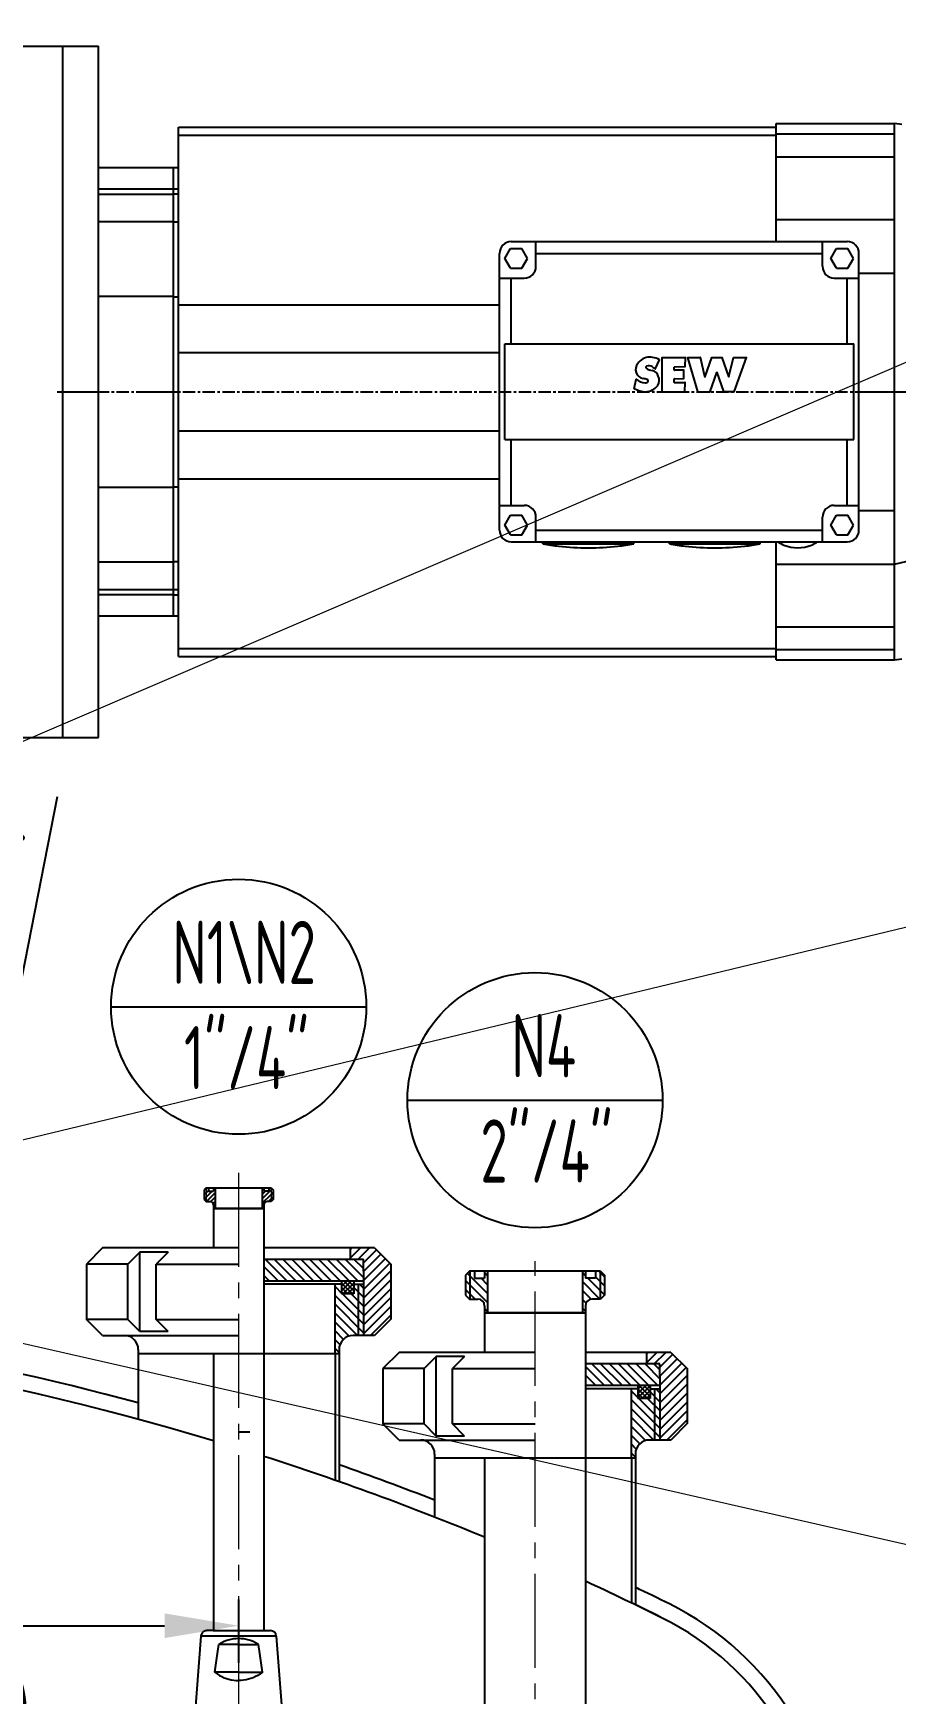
# Model space of a CAD drawing. Header units: inches. Extents: x -375 to 8535, y -477 to 12465.
# Drawn here: x 2150 to 2587, y 10341 to 11181 of the extents above; entities that cross this region are included whole.
import ezdxf

# ---------------------------------------------------------------- set-up
doc = ezdxf.new("R2010")
doc.units = ezdxf.units.IN
doc.header["$LTSCALE"] = 5
doc.linetypes.add('CENTER', pattern=[2, 1.25, -0.25, 0.25, -0.25])
doc.linetypes.add('CENTER2', pattern=[28.575, 19.05, -3.175, 3.175, -3.175])
for name, color, linetype in [('1轮廓实线层', 7, 'Continuous'), ('2细线层', 4, 'Continuous'), ('5剖面线层', 2, 'Continuous'), ('6文字层', 3, 'Continuous'), ('7标注层', 4, 'Continuous')]:
    doc.layers.add(name, color=color, linetype=linetype)
doc.layers.add('图层1', color=1, linetype='CENTER2', lineweight=13)
doc.layers.add('图层4', color=3, linetype='Continuous', lineweight=13)
doc.styles.add('PC_TEXTSTYLE', font='isocp.shx', dxfattribs={"width": 0.8, "bigfont": 'hzfs.shx'})
doc.styles.get("Standard").update_dxf_attribs({"font": 'isocp.shx', "width": 0.707, "bigfont": 'hztxt.shx'})
doc.dimstyles.new('TH_GBDIM', dxfattribs={"dimscale": 15, "dimtxt": 3, "dimasz": 2.5, "dimexe": 1.25, "dimexo": 0, "dimgap": 0.8, "dimtad": 1, "dimdec": 0, "dimzin": 0, "dimdsep": 46, "dimtxsty": 'PC_TEXTSTYLE', "dimcen": 2.5, "dimclrd": 256, "dimclre": 256, "dimclrt": 3, "dimadec": 0, "dimazin": 0, "dimtfac": 0.714286, "dimtdec": 0, "dimtmove": 0, "dimatfit": 3, "dimfxl": 0, "dimtzin": 0, "dimlwd": -1, "dimlwe": -1, "dimarcsym": 0})
pattern_1 = [(135, (-22.1376, 1186.9291), (-1.12253202, -1.12253202), []), (225, (-22.1376, 1186.9291), (1.12253202, -1.12253202), [])]
pattern_2 = [(135, (-1003.6872, 4245.5876), (-2.245064, -2.245064), [])]

# ---------------------------------------------------------------- blocks, each defined once
blk = doc.blocks.new('BSP')
for points in [[(-3651.49, 9150.8), (-3651.49, 9150.8), (-3659.6, 9044.33), (-3659.6, 9044.33)], [(-3651.31, 9151.61), (-3651.41, 9151.35), (-3651.47, 9151.07), (-3651.49, 9150.8)], [(-3613.38, 9150.8), (-3630.31, 9150.8), (-3651.49, 9150.8), (-3651.49, 9150.8)], [(-3651.21, 9151.85), (-3651.25, 9151.77), (-3651.28, 9151.69), (-3651.31, 9151.61)], [(-3650.92, 9152.34), (-3651.03, 9152.19), (-3651.13, 9152.03), (-3651.21, 9151.85)], [(-3650.73, 9152.58), (-3650.79, 9152.51), (-3650.86, 9152.43), (-3650.92, 9152.34)], [(-3650.33, 9152.95), (-3650.47, 9152.84), (-3650.6, 9152.72), (-3650.73, 9152.58)], [(-3650.08, 9153.13), (-3650.16, 9153.07), (-3650.25, 9153.01), (-3650.33, 9152.95)], [(-3649.57, 9153.38), (-3649.74, 9153.31), (-3649.92, 9153.23), (-3650.08, 9153.13)], [(-3649.31, 9153.46), (-3649.4, 9153.44), (-3649.48, 9153.41), (-3649.57, 9153.38)], [(-3648.49, 9153.58), (-3648.77, 9153.58), (-3649.05, 9153.54), (-3649.31, 9153.46)], [(-3645.35, 9153.58), (-3645.35, 9153.58), (-3644.73, 9153.58), (-3644.73, 9153.58)], [(-3644.73, 9153.58), (-3644.73, 9153.58), (-3620.15, 9153.58), (-3620.15, 9153.58)], [(-3632.42, 9146.56), (-3636.04, 9146.56), (-3642.51, 9146.56), (-3642.51, 9146.56)], [(-3632.42, 9146.56), (-3628.81, 9146.56), (-3622.34, 9146.56), (-3622.34, 9146.56)], [(-3613.38, 9150.8), (-3613.5, 9152.37), (-3614.81, 9153.58), (-3616.39, 9153.58)], [(-3613.38, 9150.8), (-3613.5, 9152.36), (-3614.81, 9153.58), (-3616.39, 9153.58)], [(-3613.36, 9150.8), (-3613.36, 9150.8), (-3605.25, 9044.33), (-3605.25, 9044.33)]]:
    blk.add_open_spline(points, degree=3)
for points, knots in [([(-3648.49, 9153.58), (-3648.77, 9153.58), (-3649.05, 9153.54), (-3649.31, 9153.46), (-3649.31, 9153.46), (-3649.4, 9153.44), (-3649.48, 9153.41), (-3649.57, 9153.38), (-3649.57, 9153.38), (-3649.74, 9153.31), (-3649.92, 9153.23), (-3650.08, 9153.13), (-3650.08, 9153.13), (-3650.16, 9153.07), (-3650.25, 9153.01), (-3650.33, 9152.95), (-3650.33, 9152.95), (-3650.47, 9152.84), (-3650.61, 9152.72), (-3650.73, 9152.58), (-3650.73, 9152.58), (-3650.8, 9152.51), (-3650.86, 9152.43), (-3650.92, 9152.34), (-3650.92, 9152.34), (-3651.03, 9152.19), (-3651.13, 9152.03), (-3651.21, 9151.85), (-3651.21, 9151.85), (-3651.25, 9151.77), (-3651.28, 9151.69), (-3651.32, 9151.61), (-3651.32, 9151.61), (-3651.41, 9151.35), (-3651.47, 9151.07), (-3651.49, 9150.8)], [0, 0, 0, 0, 0.111111, 0.111111, 0.111111, 0.111111, 0.222222, 0.222222, 0.222222, 0.222222, 0.333333, 0.333333, 0.333333, 0.333333, 0.444444, 0.444444, 0.444444, 0.444444, 0.555556, 0.555556, 0.555556, 0.555556, 0.666667, 0.666667, 0.666667, 0.666667, 0.777778, 0.777778, 0.777778, 0.777778, 0.888889, 0.888889, 0.888889, 0.888889, 1, 1, 1, 1]), ([(-3645.35, 9153.58), (-3645.35, 9153.58), (-3645.42, 9153.58), (-3645.42, 9153.58), (-3645.42, 9153.58), (-3645.42, 9153.58), (-3645.48, 9153.58), (-3645.48, 9153.58), (-3645.48, 9153.58), (-3645.48, 9153.58), (-3648.49, 9153.58), (-3648.49, 9153.58)], [0, 0, 0, 0, 0.333333, 0.333333, 0.333333, 0.333333, 0.666667, 0.666667, 0.666667, 0.666667, 1, 1, 1, 1]), ([(-3632.42, 9132.51), (-3638.43, 9132.51), (-3644.44, 9132.51), (-3644.44, 9132.51), (-3644.44, 9132.51), (-3644.44, 9132.51), (-3643.8, 9137.33), (-3643.8, 9137.33), (-3643.8, 9137.33), (-3643.8, 9137.33), (-3643.16, 9142.01), (-3643.16, 9142.01), (-3643.16, 9142.01), (-3643.16, 9142.01), (-3642.51, 9146.56), (-3642.51, 9146.56)], [0.1248984, 0.1248984, 0.1248984, 0.1248984, 0.25, 0.25, 0.25, 0.25, 0.5, 0.5, 0.5, 0.5, 0.75, 0.75, 0.75, 0.75, 1, 1, 1, 1]), ([(-3632.42, 9132.51), (-3626.42, 9132.51), (-3620.41, 9132.51), (-3620.41, 9132.51), (-3620.41, 9132.51), (-3620.41, 9132.51), (-3621.05, 9137.33), (-3621.05, 9137.33), (-3621.05, 9137.33), (-3621.05, 9137.33), (-3621.69, 9142.01), (-3621.69, 9142.01), (-3621.69, 9142.01), (-3621.69, 9142.01), (-3622.34, 9146.56), (-3622.34, 9146.56)], [0.1248984, 0.1248984, 0.1248984, 0.1248984, 0.25, 0.25, 0.25, 0.25, 0.5, 0.5, 0.5, 0.5, 0.75, 0.75, 0.75, 0.75, 1, 1, 1, 1]), ([(-3620.15, 9153.58), (-3620.15, 9153.58), (-3619.4, 9153.58), (-3619.4, 9153.58), (-3619.4, 9153.58), (-3619.4, 9153.58), (-3616.39, 9153.58), (-3616.39, 9153.58)], [0, 0, 0, 0, 0.5, 0.5, 0.5, 0.5, 1, 1, 1, 1]), ([(-3644.44, 9132.51), (-3644.44, 9132.51), (-3642.09, 9130.9), (-3642.09, 9130.9), (-3642.09, 9130.9), (-3639.1, 9129.16), (-3635.76, 9128.29), (-3632.42, 9128.3)], [0, 0, 0, 0, 0.3333333, 0.3333333, 0.3333333, 0.3333333, 0.5002457, 0.5002457, 0.5002457, 0.5002457]), ([(-3620.41, 9132.51), (-3620.41, 9132.51), (-3622.76, 9130.9), (-3622.76, 9130.9), (-3622.76, 9130.9), (-3625.75, 9129.16), (-3629.09, 9128.29), (-3632.42, 9128.3)], [0, 0, 0, 0, 0.3333333, 0.3333333, 0.3333333, 0.3333333, 0.5002457, 0.5002457, 0.5002457, 0.5002457])]:
    blk.add_open_spline(points, degree=3, knots=knots)
at = {"layer": '1轮廓实线层'}
for start, end in [(89.99874, 122.91694), (57.08306, 90.00126)]:
    blk.add_arc((-3632.42, 9130.98), 18.56, start, end, dxfattribs=at)
at = {"layer": '图层1', "ltscale": 0.5}
blk.add_open_spline([(-3632.42, 9158.39), (-3632.42, 9158.39), (-3632.42, 8968.74), (-3632.42, 8968.74)], degree=3, dxfattribs=at)
blk = doc.blocks.new('*D1728')
at = {"layer": '1轮廓实线层', "color": 3}
for p, q in [((1824.2, 11560.72), (2945.1, 11560.72)), ((2926.35, 11523.22), (2926.35, 6264.8)), ((2687.2, 6227.3), (2945.1, 6227.3))]:
    blk.add_line(p, q, dxfattribs=at)
for points in [[(2932.6, 11523.22), (2920.1, 11523.22), (2926.35, 11560.72)], [(2920.1, 6264.8), (2932.6, 6264.8), (2926.35, 6227.3)]]:
    blk.add_solid(points, dxfattribs=at)
at = {"layer": 'Defpoints', "color": 0}
for p in [(1824.2, 11560.72), (2687.2, 6227.3), (2926.35, 6227.3)]:
    blk.add_point(p, dxfattribs=at)
at = {"layer": '1轮廓实线层', "color": 3, "insert": (2896.35, 8762.47), "char_height": 45, "attachment_point": 5, "rotation": 90, "style": 'PC_TEXTSTYLE'}
blk.add_mtext('～5335', dxfattribs=at)
blk = doc.blocks.new('*D1741')
at = {"layer": '1轮廓实线层', "color": 3}
for p, q in [((1824.2, 10307.16), (1824.2, 10277.97)), ((2404.2, 10307.16), (2404.2, 10277.97)), ((1861.7, 10296.72), (2366.7, 10296.72))]:
    blk.add_line(p, q, dxfattribs=at)
for points in [[(1861.7, 10302.97), (1861.7, 10290.47), (1824.2, 10296.72)], [(2366.7, 10290.47), (2366.7, 10302.97), (2404.2, 10296.72)]]:
    blk.add_solid(points, dxfattribs=at)
at = {"layer": 'Defpoints', "color": 0}
for p in [(1824.2, 10307.16), (2404.2, 10307.16), (2404.2, 10296.72)]:
    blk.add_point(p, dxfattribs=at)
at = {"layer": '1轮廓实线层', "color": 3, "insert": (2114.2, 10331.22), "char_height": 45, "attachment_point": 5, "style": 'PC_TEXTSTYLE'}
blk.add_mtext('580', dxfattribs=at)
blk = doc.blocks.new('*D1742')
at = {"layer": '1轮廓实线层', "color": 3}
for p, q in [((1824.2, 10400.65), (1824.2, 10356.34)), ((2254.2, 10388.3), (2254.2, 10356.34)), ((1861.7, 10375.09), (2216.7, 10375.09))]:
    blk.add_line(p, q, dxfattribs=at)
for points in [[(1861.7, 10381.34), (1861.7, 10368.84), (1824.2, 10375.09)], [(2216.7, 10368.84), (2216.7, 10381.34), (2254.2, 10375.09)]]:
    blk.add_solid(points, dxfattribs=at)
at = {"layer": 'Defpoints', "color": 0}
for p in [(1824.2, 10400.65), (2254.2, 10388.3), (2254.2, 10375.09)]:
    blk.add_point(p, dxfattribs=at)
at = {"layer": '1轮廓实线层', "color": 3, "insert": (2039.2, 10409.59), "char_height": 45, "attachment_point": 5, "style": 'PC_TEXTSTYLE'}
blk.add_mtext('430', dxfattribs=at)
blk = doc.blocks.new('7.5KW-11KW')
for p, q in [((-12540.14, 5800.08), (-12497.14, 5800.08)), ((-12515.14, 5450.08), (-12515.14, 5800.08)), ((-12497.14, 5450.08), (-12497.14, 5800.08)), ((-12456.64, 5759.08), (-12154.14, 5759.08)), ((-12456.64, 5491.08), (-12456.64, 5759.08)), ((-12154.14, 5760.83), (-12094.14, 5760.83)), ((-12154.14, 5701.08), (-12154.14, 5760.83)), ((-12094.14, 5760.81), (-12094.14, 5760.83)), ((-12090.39, 5760.33), (-12094.14, 5760.83)), ((-12094.14, 5760.75), (-12094.14, 5760.81)), ((-12094.14, 5760.66), (-12094.14, 5760.75)), ((-12094.14, 5760.54), (-12094.14, 5760.66)), ((-12094.14, 5760.38), (-12094.14, 5760.54)), ((-12094.14, 5760.18), (-12094.14, 5760.38)), ((-12094.14, 5759.94), (-12094.14, 5760.18)), ((-12094.14, 5759.67), (-12094.14, 5759.94)), ((-12094.14, 5759.36), (-12094.14, 5759.67)), ((-12094.14, 5759.02), (-12094.14, 5759.36)), ((-12094.14, 5758.64), (-12094.14, 5759.02)), ((-12094.14, 5758.23), (-12094.14, 5758.64)), ((-12094.14, 5757.78), (-12094.14, 5758.23)), ((-12456.64, 5755), (-12154.14, 5755)), ((-12154.14, 5755.61), (-12094.14, 5755.61)), ((-12094.14, 5757.29), (-12094.14, 5757.78)), ((-12094.14, 5756.77), (-12094.14, 5757.29)), ((-12094.14, 5756.21), (-12094.14, 5756.77)), ((-12094.14, 5755.61), (-12094.14, 5756.21)), ((-12094.14, 5755.46), (-12094.14, 5755.61)), ((-12094.14, 5755.29), (-12094.14, 5755.46)), ((-12094.14, 5755.12), (-12094.14, 5755.29)), ((-12094.14, 5754.93), (-12094.14, 5755.12)), ((-12094.14, 5754.74), (-12094.14, 5754.93)), ((-12094.14, 5754.53), (-12094.14, 5754.74)), ((-12094.14, 5754.31), (-12094.14, 5754.53)), ((-12094.14, 5754.08), (-12094.14, 5754.31)), ((-12094.14, 5753.84), (-12094.14, 5754.08)), ((-12094.14, 5753.59), (-12094.14, 5753.84)), ((-12094.14, 5753.33), (-12094.14, 5753.59)), ((-12094.14, 5753.06), (-12094.14, 5753.33)), ((-12094.14, 5752.78), (-12094.14, 5753.06)), ((-12094.14, 5752.48), (-12094.14, 5752.78)), ((-12094.14, 5752.18), (-12094.14, 5752.48)), ((-12094.14, 5751.87), (-12094.14, 5752.18)), ((-12094.14, 5751.54), (-12094.14, 5751.87)), ((-12094.14, 5751.21), (-12094.14, 5751.54)), ((-12094.14, 5750.86), (-12094.14, 5751.21)), ((-12094.14, 5750.51), (-12094.14, 5750.86)), ((-12094.14, 5750.14), (-12094.14, 5750.51)), ((-12094.14, 5749.77), (-12094.14, 5750.14)), ((-12094.14, 5749.38), (-12094.14, 5749.77)), ((-12154.14, 5743.98), (-12094.14, 5743.98)), ((-12094.14, 5748.99), (-12094.14, 5749.38)), ((-12094.14, 5748.58), (-12094.14, 5748.99)), ((-12094.14, 5748.17), (-12094.14, 5748.58)), ((-12094.14, 5747.74), (-12094.14, 5748.17)), ((-12094.14, 5747.31), (-12094.14, 5747.74)), ((-12094.14, 5746.87), (-12094.14, 5747.31)), ((-12094.14, 5746.41), (-12094.14, 5746.87)), ((-12094.14, 5745.95), (-12094.14, 5746.41)), ((-12094.14, 5745.48), (-12094.14, 5745.95)), ((-12094.14, 5745), (-12094.14, 5745.48)), ((-12094.14, 5744.5), (-12094.14, 5745)), ((-12094.14, 5743.98), (-12094.14, 5744.5)), ((-12094.14, 5743.2), (-12094.14, 5743.98)), ((-12094.14, 5742.43), (-12094.14, 5743.2)), ((-12094.14, 5741.65), (-12094.14, 5742.43)), ((-12094.14, 5740.86), (-12094.14, 5741.65)), ((-12497.14, 5738.58), (-12456.64, 5738.58)), ((-12459.14, 5511.58), (-12459.14, 5738.58)), ((-12094.14, 5740.06), (-12094.14, 5740.86)), ((-12094.14, 5739.25), (-12094.14, 5740.06)), ((-12094.14, 5738.44), (-12094.14, 5739.25)), ((-12094.14, 5737.61), (-12094.14, 5738.44)), ((-12094.14, 5736.78), (-12094.14, 5737.61)), ((-12094.14, 5735.94), (-12094.14, 5736.78)), ((-12094.14, 5735.09), (-12094.14, 5735.94)), ((-12094.14, 5734.23), (-12094.14, 5735.09)), ((-12094.14, 5733.37), (-12094.14, 5734.23)), ((-12094.14, 5732.49), (-12094.14, 5733.37)), ((-12497.14, 5727.76), (-12459.14, 5727.76)), ((-12497.14, 5725.12), (-12459.14, 5725.12)), ((-12459.14, 5727.87), (-12456.64, 5727.87)), ((-12459.14, 5725.22), (-12456.64, 5725.22)), ((-12094.14, 5731.61), (-12094.14, 5732.49)), ((-12094.14, 5730.72), (-12094.14, 5731.61)), ((-12094.14, 5729.82), (-12094.14, 5730.72)), ((-12094.14, 5728.91), (-12094.14, 5729.82)), ((-12094.14, 5728), (-12094.14, 5728.91)), ((-12094.14, 5727.08), (-12094.14, 5728)), ((-12094.14, 5726.15), (-12094.14, 5727.08)), ((-12094.14, 5725.21), (-12094.14, 5726.15)), ((-12094.14, 5724.27), (-12094.14, 5725.21)), ((-12094.14, 5723.32), (-12094.14, 5724.27)), ((-12094.14, 5722.36), (-12094.14, 5723.32)), ((-12094.14, 5721.39), (-12094.14, 5722.36)), ((-12094.14, 5720.41), (-12094.14, 5721.39)), ((-12094.14, 5719.43), (-12094.14, 5720.41)), ((-12094.14, 5718.45), (-12094.14, 5719.43)), ((-12094.14, 5717.45), (-12094.14, 5718.45)), ((-12094.14, 5716.45), (-12094.14, 5717.45)), ((-12094.14, 5715.44), (-12094.14, 5716.45)), ((-12497.14, 5711.19), (-12459.14, 5711.19)), ((-12459.14, 5711.08), (-12456.64, 5711.08)), ((-12154.14, 5712.35), (-12094.14, 5712.35)), ((-12094.14, 5714.42), (-12094.14, 5715.44)), ((-12094.14, 5713.4), (-12094.14, 5714.42)), ((-12094.14, 5712.35), (-12094.14, 5713.4)), ((-12094.14, 5711.64), (-12094.14, 5712.35)), ((-12094.14, 5710.94), (-12094.14, 5711.64)), ((-12094.14, 5710.24), (-12094.14, 5710.94)), ((-12094.14, 5709.53), (-12094.14, 5710.24)), ((-12094.14, 5708.81), (-12094.14, 5709.53)), ((-12094.14, 5708.09), (-12094.14, 5708.81)), ((-12094.14, 5707.36), (-12094.14, 5708.09)), ((-12288.14, 5701.08), (-12118.14, 5701.08)), ((-12275.64, 5688.58), (-12275.64, 5701.08)), ((-12130.64, 5688.58), (-12130.64, 5701.08)), ((-12094.14, 5706.62), (-12094.14, 5707.36)), ((-12094.14, 5705.88), (-12094.14, 5706.62)), ((-12094.14, 5705.14), (-12094.14, 5705.88)), ((-12094.14, 5704.39), (-12094.14, 5705.14)), ((-12094.14, 5703.63), (-12094.14, 5704.39)), ((-12094.14, 5702.87), (-12094.14, 5703.63)), ((-12094.14, 5702.11), (-12094.14, 5702.87)), ((-12094.14, 5701.34), (-12094.14, 5702.11)), ((-12094.14, 5700.56), (-12094.14, 5701.34)), ((-12094.14, 5699.78), (-12094.14, 5700.56)), ((-12094.14, 5699), (-12094.14, 5699.78)), ((-12294.14, 5555.08), (-12294.14, 5695.08)), ((-12291.41, 5692.58), (-12288.53, 5697.58)), ((-12288.53, 5687.58), (-12291.41, 5692.58)), ((-12288.53, 5697.58), (-12282.75, 5697.58)), ((-12279.86, 5692.58), (-12282.75, 5697.58)), ((-12282.75, 5687.58), (-12279.86, 5692.58)), ((-12275.64, 5695.08), (-12130.64, 5695.08)), ((-12126.41, 5692.58), (-12123.53, 5697.58)), ((-12123.53, 5687.58), (-12126.41, 5692.58)), ((-12123.53, 5697.58), (-12117.75, 5697.58)), ((-12114.86, 5692.58), (-12117.75, 5697.58)), ((-12117.75, 5687.58), (-12114.86, 5692.58)), ((-12112.14, 5555.08), (-12112.14, 5695.08)), ((-12094.14, 5698.21), (-12094.14, 5699)), ((-12094.14, 5697.41), (-12094.14, 5698.21)), ((-12094.14, 5696.62), (-12094.14, 5697.41)), ((-12094.14, 5695.82), (-12094.14, 5696.62)), ((-12094.14, 5695.01), (-12094.14, 5695.82)), ((-12094.14, 5694.2), (-12094.14, 5695.01)), ((-12094.14, 5693.39), (-12094.14, 5694.2)), ((-12094.14, 5692.58), (-12094.14, 5693.39)), ((-12094.14, 5691.76), (-12094.14, 5692.58)), ((-12094.14, 5690.93), (-12094.14, 5691.76)), ((-12094.14, 5690.11), (-12094.14, 5690.93)), ((-12294.14, 5682.58), (-12281.64, 5682.58)), ((-12288.53, 5687.58), (-12282.75, 5687.58)), ((-12288.14, 5649.33), (-12288.14, 5682.58)), ((-12124.64, 5682.58), (-12118.14, 5682.58)), ((-12123.53, 5687.58), (-12117.75, 5687.58)), ((-12118.14, 5682.58), (-12112.14, 5682.58)), ((-12118.14, 5649.33), (-12118.14, 5682.58)), ((-12112.14, 5685.1), (-12094.14, 5685.1)), ((-12094.14, 5689.28), (-12094.14, 5690.11)), ((-12094.14, 5688.45), (-12094.14, 5689.28)), ((-12094.14, 5687.62), (-12094.14, 5688.45)), ((-12094.14, 5686.79), (-12094.14, 5687.62)), ((-12094.14, 5685.95), (-12094.14, 5686.79)), ((-12094.14, 5685.1), (-12094.14, 5685.95)), ((-12094.14, 5681.98), (-12094.14, 5685.1)), ((-12094.14, 5678.85), (-12094.14, 5681.98)), ((-12094.14, 5675.71), (-12094.14, 5678.85)), ((-12094.14, 5672.57), (-12094.14, 5675.71)), ((-12497.14, 5673.43), (-12459.14, 5673.43)), ((-12459.14, 5673.21), (-12456.64, 5673.21)), ((-12456.64, 5669.08), (-12294.14, 5669.08)), ((-12094.14, 5669.42), (-12094.14, 5672.57)), ((-12094.14, 5666.27), (-12094.14, 5669.42)), ((-12094.14, 5663.11), (-12094.14, 5666.27)), ((-12094.14, 5659.95), (-12094.14, 5663.11)), ((-12094.14, 5656.79), (-12094.14, 5659.95)), ((-12291.46, 5649.33), (-12114.82, 5649.33)), ((-12291.46, 5600.83), (-12291.46, 5649.33)), ((-12114.82, 5600.83), (-12114.82, 5649.33)), ((-12094.14, 5653.63), (-12094.14, 5656.79)), ((-12094.14, 5650.46), (-12094.14, 5653.63)), ((-12094.14, 5647.29), (-12094.14, 5650.46)), ((-12456.64, 5644.93), (-12294.14, 5644.93)), ((-12215.2, 5636.79), (-12213.1, 5641.24)), ((-12211.84, 5625.13), (-12211.84, 5642.41)), ((-12211.79, 5642.46), (-12200.07, 5642.46)), ((-12200.08, 5637.84), (-12200.02, 5642.41)), ((-12193.8, 5625.15), (-12198.76, 5642.4)), ((-12198.71, 5642.46), (-12192.47, 5642.46)), ((-12190.11, 5632.74), (-12192.42, 5642.43)), ((-12190.01, 5632.74), (-12186.66, 5642.43)), ((-12186.61, 5642.46), (-12181.46, 5642.46)), ((-12178.06, 5632.74), (-12181.41, 5642.43)), ((-12177.96, 5632.74), (-12175.64, 5642.43)), ((-12175.6, 5642.46), (-12169.15, 5642.46)), ((-12175.27, 5625.11), (-12169.11, 5642.4)), ((-12094.14, 5644.12), (-12094.14, 5647.29)), ((-12094.14, 5640.95), (-12094.14, 5644.12)), ((-12094.14, 5637.78), (-12094.14, 5640.95)), ((-12205.62, 5636.06), (-12205.62, 5637.58)), ((-12205.57, 5637.63), (-12200.13, 5637.79)), ((-12200.82, 5636.01), (-12205.57, 5636.01)), ((-12200.77, 5631.76), (-12200.77, 5635.96)), ((-12187.44, 5625.14), (-12184.08, 5634.86)), ((-12180.62, 5625.14), (-12183.99, 5634.86)), ((-12094.14, 5634.6), (-12094.14, 5637.78)), ((-12094.14, 5631.43), (-12094.14, 5634.6)), ((-12515.14, 5625.08), (-12497.14, 5625.08)), ((-12459.14, 5625.08), (-12456.64, 5625.08)), ((-12225.89, 5626.75), (-12225.01, 5631.34)), ((-12211.79, 5625.08), (-12200.29, 5625.11)), ((-12205.62, 5629.83), (-12205.62, 5631.65)), ((-12205.57, 5631.7), (-12200.82, 5631.71)), ((-12205.57, 5629.78), (-12200.23, 5629.78)), ((-12200.24, 5625.16), (-12200.18, 5629.73)), ((-12193.75, 5625.11), (-12187.49, 5625.11)), ((-12175.32, 5625.08), (-12180.58, 5625.11)), ((-12112.14, 5625.08), (-12094.14, 5625.08)), ((-12094.14, 5628.25), (-12094.14, 5631.43)), ((-12094.14, 5625.08), (-12094.14, 5628.25)), ((-12094.14, 5621.9), (-12094.14, 5625.08)), ((-12094.14, 5618.73), (-12094.14, 5621.9)), ((-12094.14, 5615.55), (-12094.14, 5618.73)), ((-12094.14, 5612.38), (-12094.14, 5615.55)), ((-12094.14, 5609.21), (-12094.14, 5612.38)), ((-12094.14, 5606.04), (-12094.14, 5609.21)), ((-12456.64, 5605.22), (-12294.14, 5605.22)), ((-12291.46, 5600.83), (-12114.82, 5600.83)), ((-12288.14, 5567.58), (-12288.14, 5600.83)), ((-12118.14, 5567.58), (-12118.14, 5600.83)), ((-12094.14, 5602.87), (-12094.14, 5606.04)), ((-12094.14, 5599.7), (-12094.14, 5602.87)), ((-12094.14, 5596.54), (-12094.14, 5599.7)), ((-12094.14, 5593.37), (-12094.14, 5596.54)), ((-12094.14, 5590.21), (-12094.14, 5593.37)), ((-12094.14, 5587.06), (-12094.14, 5590.21)), ((-12094.14, 5583.9), (-12094.14, 5587.06)), ((-12094.14, 5580.75), (-12094.14, 5583.9)), ((-12497.14, 5576.72), (-12459.14, 5576.72)), ((-12459.14, 5576.94), (-12456.64, 5576.94)), ((-12456.64, 5581.07), (-12294.14, 5581.07)), ((-12094.14, 5577.61), (-12094.14, 5580.75)), ((-12094.14, 5574.46), (-12094.14, 5577.61)), ((-12094.14, 5571.32), (-12094.14, 5574.46)), ((-12294.14, 5567.58), (-12288.14, 5567.58)), ((-12288.14, 5567.58), (-12281.64, 5567.58)), ((-12124.64, 5567.58), (-12112.14, 5567.58)), ((-12112.14, 5565.05), (-12094.14, 5565.05)), ((-12094.14, 5568.19), (-12094.14, 5571.32)), ((-12094.14, 5565.05), (-12094.14, 5568.19)), ((-12094.14, 5564.21), (-12094.14, 5565.05)), ((-12291.41, 5557.58), (-12288.53, 5562.58)), ((-12288.53, 5552.58), (-12291.41, 5557.58)), ((-12288.53, 5562.58), (-12282.75, 5562.58)), ((-12279.86, 5557.58), (-12282.75, 5562.58)), ((-12282.75, 5552.58), (-12279.86, 5557.58)), ((-12275.64, 5555.08), (-12275.64, 5561.58)), ((-12130.64, 5555.08), (-12130.64, 5561.58)), ((-12126.41, 5557.58), (-12123.53, 5562.58)), ((-12123.53, 5552.58), (-12126.41, 5557.58)), ((-12123.53, 5562.58), (-12117.75, 5562.58)), ((-12114.86, 5557.58), (-12117.75, 5562.58)), ((-12117.75, 5552.58), (-12114.86, 5557.58)), ((-12094.14, 5563.37), (-12094.14, 5564.21)), ((-12094.14, 5562.53), (-12094.14, 5563.37)), ((-12094.14, 5561.7), (-12094.14, 5562.53)), ((-12094.14, 5560.87), (-12094.14, 5561.7)), ((-12094.14, 5560.04), (-12094.14, 5560.87)), ((-12094.14, 5559.22), (-12094.14, 5560.04)), ((-12094.14, 5558.39), (-12094.14, 5559.22)), ((-12094.14, 5557.57), (-12094.14, 5558.39)), ((-12094.14, 5556.76), (-12094.14, 5557.57)), ((-12094.14, 5555.94), (-12094.14, 5556.76)), ((-12288.53, 5552.58), (-12282.75, 5552.58)), ((-12288.14, 5549.08), (-12118.14, 5549.08)), ((-12275.64, 5555.08), (-12130.64, 5555.08)), ((-12275.64, 5549.08), (-12275.64, 5555.08)), ((-12272.14, 5548.08), (-12272.14, 5549.08)), ((-12272.14, 5548.08), (-12226.14, 5548.08)), ((-12226.14, 5548.08), (-12226.14, 5549.08)), ((-12208.14, 5548.08), (-12208.14, 5549.08)), ((-12208.14, 5548.08), (-12162.14, 5548.08)), ((-12162.14, 5548.08), (-12162.14, 5549.08)), ((-12154.14, 5495.15), (-12154.14, 5549.08)), ((-12154.14, 5537.8), (-12154.14, 5549.08)), ((-12133.14, 5549.08), (-12133.14, 5549.08)), ((-12130.64, 5549.08), (-12130.64, 5555.08)), ((-12123.53, 5552.58), (-12117.75, 5552.58)), ((-12094.14, 5555.14), (-12094.14, 5555.94)), ((-12094.14, 5554.33), (-12094.14, 5555.14)), ((-12094.14, 5553.53), (-12094.14, 5554.33)), ((-12094.14, 5552.73), (-12094.14, 5553.53)), ((-12094.14, 5551.94), (-12094.14, 5552.73)), ((-12094.14, 5551.15), (-12094.14, 5551.94)), ((-12094.14, 5550.36), (-12094.14, 5551.15)), ((-12094.14, 5549.58), (-12094.14, 5550.36)), ((-12094.14, 5548.8), (-12094.14, 5549.58)), ((-12094.14, 5548.03), (-12094.14, 5548.8)), ((-12094.14, 5547.27), (-12094.14, 5548.03)), ((-12264.14, 5546.92), (-12264.14, 5546.93)), ((-12234.14, 5546.92), (-12234.14, 5546.93)), ((-12200.14, 5546.92), (-12200.14, 5546.93)), ((-12170.14, 5546.92), (-12170.14, 5546.93)), ((-12150.14, 5547.48), (-12150.14, 5547.51)), ((-12136.14, 5547.48), (-12136.14, 5547.51)), ((-12094.14, 5546.5), (-12094.14, 5547.27)), ((-12094.14, 5545.75), (-12094.14, 5546.5)), ((-12094.14, 5545), (-12094.14, 5545.75)), ((-12094.14, 5544.25), (-12094.14, 5545)), ((-12094.14, 5543.51), (-12094.14, 5544.25)), ((-12094.14, 5542.77), (-12094.14, 5543.51)), ((-12094.14, 5542.05), (-12094.14, 5542.77)), ((-12094.14, 5541.32), (-12094.14, 5542.05)), ((-12094.14, 5540.61), (-12094.14, 5541.32)), ((-12094.14, 5539.9), (-12094.14, 5540.61)), ((-12094.14, 5539.19), (-12094.14, 5539.9)), ((-12497.14, 5538.96), (-12459.14, 5538.96)), ((-12459.14, 5539.08), (-12456.64, 5539.08)), ((-12154.14, 5537.8), (-12094.14, 5537.8)), ((-12154.14, 5506.17), (-12154.14, 5537.8)), ((-12094.14, 5537.8), (-12087.71, 5539.3)), ((-12094.14, 5538.49), (-12094.14, 5539.19)), ((-12094.14, 5537.8), (-12094.14, 5538.49)), ((-12094.14, 5536.74), (-12094.14, 5537.8)), ((-12094.14, 5506.94), (-12094.14, 5536.74)), ((-12497.14, 5525.03), (-12459.14, 5525.03)), ((-12459.14, 5524.94), (-12456.64, 5524.94)), ((-12497.14, 5522.39), (-12459.14, 5522.39)), ((-12459.14, 5522.29), (-12456.64, 5522.29)), ((-12497.14, 5511.58), (-12456.64, 5511.58)), ((-12154.14, 5506.17), (-12094.14, 5506.17)), ((-12154.14, 5494.54), (-12154.14, 5506.17)), ((-12094.14, 5506.17), (-12094.14, 5506.94)), ((-12094.14, 5505.65), (-12094.14, 5506.17)), ((-12094.14, 5505.16), (-12094.14, 5505.65)), ((-12094.14, 5504.68), (-12094.14, 5505.16)), ((-12094.14, 5503.74), (-12094.14, 5504.68)), ((-12094.14, 5503.29), (-12094.14, 5503.74)), ((-12094.14, 5502.85), (-12094.14, 5503.29)), ((-12094.14, 5502.41), (-12094.14, 5502.85)), ((-12094.14, 5501.99), (-12094.14, 5502.41)), ((-12094.14, 5501.57), (-12094.14, 5501.99)), ((-12094.14, 5501.17), (-12094.14, 5501.57)), ((-12094.14, 5500.77), (-12094.14, 5501.17)), ((-12094.14, 5500.39), (-12094.14, 5500.77)), ((-12094.14, 5500.01), (-12094.14, 5500.39)), ((-12094.14, 5499.65), (-12094.14, 5500.01)), ((-12094.14, 5499.29), (-12094.14, 5499.65)), ((-12094.14, 5498.95), (-12094.14, 5499.29)), ((-12094.14, 5498.61), (-12094.14, 5498.95)), ((-12094.14, 5498.29), (-12094.14, 5498.61)), ((-12094.14, 5497.97), (-12094.14, 5498.29)), ((-12094.14, 5497.67), (-12094.14, 5497.97)), ((-12094.14, 5497.38), (-12094.14, 5497.67)), ((-12094.14, 5497.09), (-12094.14, 5497.38)), ((-12456.64, 5495.15), (-12154.14, 5495.15)), ((-12456.64, 5491.08), (-12154.14, 5491.08)), ((-12154.14, 5491.08), (-12154.14, 5495.15)), ((-12154.14, 5494.54), (-12094.14, 5494.54)), ((-12154.14, 5489.33), (-12154.14, 5494.54)), ((-12154.14, 5489.33), (-12094.14, 5489.33)), ((-12094.14, 5496.82), (-12094.14, 5497.09)), ((-12094.14, 5496.56), (-12094.14, 5496.82)), ((-12094.14, 5496.31), (-12094.14, 5496.56)), ((-12094.14, 5496.07), (-12094.14, 5496.31)), ((-12094.14, 5495.84), (-12094.14, 5496.07)), ((-12094.14, 5495.62), (-12094.14, 5495.84)), ((-12094.14, 5495.42), (-12094.14, 5495.62)), ((-12094.14, 5495.22), (-12094.14, 5495.42)), ((-12094.14, 5495.03), (-12094.14, 5495.22)), ((-12094.14, 5494.86), (-12094.14, 5495.03)), ((-12094.14, 5494.7), (-12094.14, 5494.86)), ((-12094.14, 5494.54), (-12094.14, 5494.7)), ((-12094.14, 5493.95), (-12094.14, 5494.54)), ((-12094.14, 5493.39), (-12094.14, 5493.95)), ((-12094.14, 5492.87), (-12094.14, 5493.39)), ((-12094.14, 5492.38), (-12094.14, 5492.87)), ((-12094.14, 5491.93), (-12094.14, 5492.38)), ((-12094.14, 5491.51), (-12094.14, 5491.93)), ((-12094.14, 5491.14), (-12094.14, 5491.51)), ((-12094.14, 5490.79), (-12094.14, 5491.14)), ((-12094.14, 5490.48), (-12094.14, 5490.79)), ((-12094.14, 5490.21), (-12094.14, 5490.48)), ((-12094.14, 5489.98), (-12094.14, 5490.21)), ((-12094.14, 5489.78), (-12094.14, 5489.98)), ((-12094.14, 5489.33), (-12090.39, 5489.83)), ((-12094.14, 5489.62), (-12094.14, 5489.78)), ((-12094.14, 5489.49), (-12094.14, 5489.62)), ((-12094.14, 5489.4), (-12094.14, 5489.49)), ((-12094.14, 5489.34), (-12094.14, 5489.4)), ((-12094.14, 5489.33), (-12094.14, 5489.34)), ((-12540.14, 5450.08), (-12497.14, 5450.08))]:
    blk.add_line(p, q)
at = {"color": 1, "linetype": 'CENTER'}
for p, q in [((-12517.94, 5625.08), (-12456.34, 5625.08)), ((-12474.39, 5625.08), (-12138.89, 5625.08)), ((-12164.14, 5625.08), (-11914.14, 5625.08))]:
    blk.add_line(p, q, dxfattribs=at)
for centre, radius, start, end in [((-12288.14, 5695.08), 6, 90, 180), ((-12118.14, 5695.08), 6, 0, 90), ((-12281.64, 5688.58), 6, 270, 0), ((-12124.64, 5688.58), 6, 180, 270), ((-12217.94, 5635.06), 7.55, 90.9466, 144.92362), ((-12218.37, 5630.27), 12.35, 81.76611, 88.60125), ((-12218.37, 5631.64), 11, 61.50216, 80.72258), ((-12213.15, 5641.26), 0.05, 334.79814, 61.52317), ((-12211.79, 5642.41), 0.05, 89.98776, 180.00401), ((-12200.07, 5642.41), 0.05, 359.26144, 90.00299), ((-12198.71, 5642.41), 0.05, 89.97747, 196.02985), ((-12192.47, 5642.41), 0.05, 13.44207, 90.01402), ((-12186.61, 5642.41), 0.05, 90.02527, 160.92999), ((-12181.46, 5642.41), 0.05, 19.08287, 90.01407), ((-12175.6, 5642.41), 0.05, 90.02586, 166.55094), ((-12169.15, 5642.41), 0.05, 340.39031, 89.9974), ((-12220.51, 5636.39), 4.7, 140.15347, 260.09878), ((-12219.42, 5637.5), 0.653, 109.51879, 228.74224), ((-12215.04, 5644.44), 8.86, 237.14649, 258.50775), ((-12218.64, 5635.2), 3.07, 51.93106, 108.84068), ((-12217.46, 5631.93), 3.89, 15.80336, 80.29261), ((-12210.23, 5647.16), 11.55, 235.67499, 244.18058), ((-12215.24, 5636.81), 0.05, 244.20584, 334.8081), ((-12218.4, 5630.92), 5.12, 328.3419, 23.93845), ((-12205.57, 5637.58), 0.05, 91.76291, 179.9996), ((-12205.57, 5636.06), 0.05, 180.00483, 269.98603), ((-12200.82, 5635.96), 0.05, 359.99877, 89.97071), ((-12200.13, 5637.84), 0.05, 271.77134, 359.27659), ((-12190.06, 5632.75), 0.05, 193.4446, 340.92244), ((-12184.03, 5634.85), 0.05, 19.0801, 160.9106), ((-12178.01, 5632.75), 0.05, 199.08756, 346.54626), ((-12225.84, 5626.74), 0.05, 169.09671, 244.42906), ((-12218.42, 5642.21), 17.21, 244.38246, 264.66526), ((-12224.96, 5631.33), 0.05, 53.52742, 169.0966), ((-12219.15, 5639.18), 9.71, 233.51934, 262.53364), ((-12222.1, 5624.52), 7.28, 68.52497, 83.8325), ((-12220.17, 5631.03), 1.5, 260.82805, 306.80012), ((-12220.4, 5633.03), 7.97, 272.72393, 322.9234), ((-12219.65, 5630.53), 0.797, 297.91157, 74.80858), ((-12211.79, 5625.13), 0.05, 180.0038, 270.15212), ((-12205.57, 5631.65), 0.05, 90.01398, 180.00232), ((-12205.57, 5629.83), 0.05, 180.00854, 269.98602), ((-12200.82, 5631.76), 0.05, 270.0293, 359.99462), ((-12200.29, 5625.16), 0.05, 270.14291, 359.26719), ((-12200.23, 5629.73), 0.05, 359.26742, 90.00082), ((-12193.75, 5625.16), 0.05, 196.03796, 269.98527), ((-12187.49, 5625.16), 0.05, 269.9772, 340.93047), ((-12180.58, 5625.16), 0.05, 199.0809, 269.61465), ((-12175.32, 5625.13), 0.05, 269.62352, 340.37996), ((-12281.64, 5561.58), 6, 0, 90), ((-12124.64, 5561.58), 6, 90, 180), ((-12288.14, 5555.08), 6, 180, 270), ((-12249.14, 5679.33), 133.25, 260.06052, 263.53649), ((-12249.14, 5679.33), 133.25, 276.46351, 279.93948), ((-12185.14, 5679.33), 133.25, 260.06052, 263.53649), ((-12185.14, 5679.33), 133.25, 276.46351, 279.93948), ((-12143.14, 5564.24), 18.17, 236.60151, 247.33632), ((-12143.14, 5564.24), 18.17, 292.66368, 303.39849), ((-12143.14, 5564.24), 18.17, 292.66368, 303.39849), ((-12118.14, 5555.08), 6, 270, 0), ((-12249.14, 5679.33), 133.24, 263.53608, 276.46392), ((-12185.14, 5679.33), 133.24, 263.53608, 276.46392), ((-12143.14, 5564.24), 18.14, 247.29999, 292.70001)]:
    blk.add_arc(centre, radius, start, end)
blk = doc.blocks.new('*D1964')
at = {"layer": '6文字层'}
for p, q in [((2113.88, 10547.25), (2162.44, 10794.82)), ((2104.81, 10510.81), (2125.07, 10506.84)), ((2105.13, 10502.6), (2106.67, 10510.45)), ((2103.27, 10502.96), (2123.53, 10498.99)), ((2097.91, 10465.8), (2090.69, 10429))]:
    blk.add_line(p, q, dxfattribs=at)
for points in [[(2107.75, 10548.45), (2120.02, 10546.04), (2106.67, 10510.45)], [(2104.04, 10464.6), (2091.78, 10467), (2105.13, 10502.6)]]:
    blk.add_solid(points, dxfattribs=at)
at = {"layer": 'Defpoints', "color": 0}
for p in [(2104.81, 10510.81), (2106.67, 10510.45), (2103.27, 10502.96)]:
    blk.add_point(p, dxfattribs=at)
at = {"layer": '6文字层', "color": 3, "insert": (2105.71, 10696.5), "char_height": 45, "attachment_point": 5, "rotation": 78.90324, "style": 'PC_TEXTSTYLE'}
blk.add_mtext('8(min7.12)', dxfattribs=at)

msp = doc.modelspace()

# ---------------------------------------------------------------- hatches: boundary and pattern name
at = {"layer": '5剖面线层'}
h = msp.add_hatch(dxfattribs=at)
h.set_pattern_fill('ANSI31', color=256, style=0)
h.set_pattern_definition([(45, (-172.1376, 1239.821), (-2.245064, 2.245064), [])])
h.paths.add_polyline_path([(2317.37, 10560.53), (2317.37, 10554.53), (2317.37, 10547.94), (2317.37, 10521.98), (2323.04, 10521.98), (2323.04, 10566.31), (2310.7, 10566.31), (2310.7, 10560.53)])
h.paths.add_polyline_path([(2323.04, 10521.98), (2331.2, 10530.34), (2331.2, 10558.15), (2323.04, 10566.31)])
h = msp.add_hatch(dxfattribs=at)
h.set_pattern_fill('ANSI31', color=256, angle=90, style=0)
h.set_pattern_definition(pattern_2)
h.paths.add_polyline_path([(2306.32, 10549.53), (2312.42, 10549.53), (2317.37, 10549.53), (2317.37, 10554.53), (2317.37, 10560.53), (2310.7, 10560.53), (2266.9, 10560.53), (2266.9, 10549.53)])
h = msp.add_hatch(dxfattribs=at)
h.set_pattern_fill('ANSI37', color=256, scale=0.5, angle=90, style=0)
h.set_pattern_definition(pattern_1)
h.paths.add_polyline_path([(2306.32, 10547.94), (2306.32, 10543.07), (2312.42, 10543.07), (2312.42, 10547.94), (2312.42, 10549.53), (2306.32, 10549.53)])
h = msp.add_hatch(dxfattribs=at)
h.set_pattern_fill('ANSI31', color=256, scale=1.003937, angle=360, style=0)
h.set_pattern_definition([(135, (4376.257, 17486.1255), (2.2539029, 2.2539029), [])])
h.paths.add_polyline_path([(2437.23, 10554.5), (2437.33, 10554.5), (2439.34, 10552.49), (2439.34, 10542.45), (2437.33, 10540.44), (2437.23, 10540.44)])
h.paths.add_polyline_path([(2428.19, 10554.5), (2429.8, 10554.5), (2429.8, 10550.99), (2434.82, 10550.99), (2434.82, 10554.5), (2437.23, 10554.5), (2437.23, 10540.44), (2433.21, 10540.44, 0.414214), (2429.7, 10536.93), (2429.7, 10533.42), (2428.19, 10533.42)])
h.paths.add_polyline_path([(2371.17, 10554.5), (2373.58, 10554.5), (2373.58, 10550.99), (2378.6, 10550.99), (2378.6, 10554.5), (2380.2, 10554.5), (2380.2, 10533.42), (2378.7, 10533.42), (2378.7, 10536.93, 0.414214), (2375.18, 10540.44), (2371.17, 10540.44)])
h.paths.add_polyline_path([(2369.06, 10552.49), (2371.07, 10554.5), (2371.17, 10554.5), (2371.17, 10540.44), (2371.07, 10540.44), (2369.06, 10542.45)])
h = msp.add_hatch(dxfattribs=at)
h.set_pattern_fill('ANSI31', color=256, angle=90, style=0)
h.set_pattern_definition([(135, (-172.1376, 1239.821), (-2.245064, -2.245064), [])])
h.paths.add_polyline_path([(2305, 10512.94), (2305, 10514.84, -0.414214), (2312.14, 10521.98), (2314.67, 10521.98), (2314.67, 10547.94), (2312.42, 10547.94), (2312.42, 10543.07), (2306.32, 10543.07), (2306.32, 10547.94), (2303, 10547.94), (2303, 10512.94)])
h.paths.add_polyline_path([(2314.67, 10547.94), (2314.67, 10521.98), (2317.37, 10521.98), (2317.37, 10547.94)])
h = msp.add_hatch(dxfattribs=at)
h.set_pattern_fill('ANSI31', color=256, angle=90, style=0)
h.set_pattern_definition(pattern_2)
h.paths.add_polyline_path([(2429.7, 10507.64), (2429.7, 10496.64), (2456.32, 10496.64), (2462.42, 10496.64), (2467.37, 10496.64), (2467.37, 10501.64), (2467.37, 10507.64), (2460.7, 10507.64)])
h = msp.add_hatch(dxfattribs=at)
h.set_pattern_fill('ANSI31', color=256, style=0)
h.set_pattern_definition([(45, (-22.1376, 1186.929), (-2.245064, 2.245064), [])])
h.paths.add_polyline_path([(2467.37, 10507.64), (2467.37, 10501.64), (2467.37, 10495.05), (2467.37, 10469.09), (2473.04, 10469.09), (2473.04, 10513.42), (2460.7, 10513.42), (2460.7, 10507.64)])
h.paths.add_polyline_path([(2473.04, 10469.09), (2481.2, 10477.45), (2481.2, 10505.25), (2473.04, 10513.42)])
h = msp.add_hatch(dxfattribs=at)
h.set_pattern_fill('ANSI31', color=256, angle=90, style=0)
h.set_pattern_definition([(135, (-22.1376, 1186.929), (-2.245064, -2.245064), [])])
h.paths.add_polyline_path([(2455, 10460.05), (2455, 10461.95, -0.414214), (2462.14, 10469.09), (2464.67, 10469.09), (2464.67, 10495.05), (2462.42, 10495.05), (2462.42, 10490.18), (2456.32, 10490.18), (2456.32, 10495.05), (2453, 10495.05), (2453, 10460.05)])
h.paths.add_polyline_path([(2464.67, 10495.05), (2464.67, 10469.09), (2467.37, 10469.09), (2467.37, 10495.05)])
h = msp.add_hatch(dxfattribs=at)
h.set_pattern_fill('ANSI37', color=256, scale=0.5, angle=90, style=0)
h.set_pattern_definition(pattern_1)
h.paths.add_polyline_path([(2456.32, 10495.05), (2456.32, 10490.18), (2462.42, 10490.18), (2462.42, 10495.05), (2462.42, 10496.64), (2456.32, 10496.64)])

# ---------------------------------------------------------------- linework, layer by layer
for p, q in [((2237.7, 10596.81), (2236.7, 10595.81)), ((2236.7, 10595.81), (2236.7, 10590.81)), ((2237.7, 10596.81), (2270.7, 10596.81)), ((2238.95, 10596.81), (2238.95, 10595.06)), ((2238.95, 10595.06), (2241.45, 10595.06)), ((2241.45, 10596.81), (2241.45, 10595.06)), ((2242.25, 10596.81), (2242.25, 10586.31)), ((2266.15, 10596.81), (2266.15, 10586.31)), ((2266.95, 10596.81), (2266.95, 10595.06)), ((2269.45, 10595.06), (2266.95, 10595.06)), ((2269.45, 10596.81), (2269.45, 10595.06)), ((2270.7, 10596.81), (2271.7, 10595.81)), ((2271.7, 10595.81), (2271.7, 10590.81)), ((2236.7, 10590.81), (2237.7, 10589.81)), ((2237.7, 10589.81), (2239.75, 10589.81)), ((2241.5, 10588.06), (2241.5, 10586.31)), ((2241.5, 10586.31), (2266.9, 10586.31)), ((2266.9, 10586.31), (2241.5, 10586.31)), ((2241.5, 10586.31), (2266.9, 10586.31)), ((2245.71, 10586.31), (2262.69, 10586.31)), ((2266.9, 10588.06), (2266.9, 10586.31)), ((2266.9, 10586.31), (2266.9, 10372.62)), ((2270.7, 10589.81), (2268.65, 10589.81)), ((2271.7, 10590.81), (2270.7, 10589.81)), ((2185.36, 10521.98), (2177.2, 10530.15)), ((2335.36, 10469.09), (2327.2, 10477.25))]:
    msp.add_line(p, q)
for centre, radius, start, end in [((2239.75, 10588.06), 1.75, 0, 90), ((2268.65, 10588.06), 1.75, 90, 180), ((1824.2, 9080.07), 1458, 74.92505, 85.95713), ((1824.2, 9080.07), 1450, 73.27412, 87.72733), ((1824.2, 9080.07), 1450, 67.51672, 72.22316), ((1824.2, 9080.07), 1458, 68.71773, 70.74538), ((1824.2, 9080.07), 1450, 63.6122, 65.31771), ((1824.2, 9080.07), 1458, 63.6122, 64.36431), ((1824.2, 9080.07), 1450, 63.6122, 64.21251), ((2404.2, 10249.1), 153, 0, 63.6122), ((2404.2, 10249.1), 145, 0, 63.6122)]:
    msp.add_arc(centre, radius, start, end)
at = {"layer": '1轮廓实线层'}
for p, q in [((2241.5, 10586.31), (2241.5, 10566.31)), ((2185.36, 10566.31), (2177.2, 10558.15)), ((2254.2, 10566.31), (2185.36, 10566.31)), ((2323.04, 10566.31), (2266.9, 10566.31)), ((2310.7, 10566.31), (2310.7, 10560.53)), ((2310.7, 10566.31), (2310.7, 10560.53)), ((2323.04, 10566.31), (2331.2, 10558.15)), ((2198.08, 10558.15), (2177.2, 10558.15)), ((2177.2, 10558.15), (2177.2, 10530.15)), ((2204.2, 10564.27), (2198.08, 10558.15)), ((2198.08, 10530.15), (2198.08, 10558.15)), ((2218.49, 10564.27), (2204.2, 10564.27)), ((2204.2, 10524.02), (2204.2, 10564.27)), ((2218.49, 10564.27), (2212.36, 10558.15)), ((2212.36, 10558.15), (2254.2, 10558.15)), ((2212.36, 10530.15), (2212.36, 10558.15)), ((2317.37, 10560.53), (2266.9, 10560.53)), ((2317.37, 10554.53), (2317.37, 10560.53)), ((2331.2, 10558.15), (2331.2, 10530.34)), ((2317.37, 10549.53), (2266.9, 10549.53)), ((2306.32, 10549.53), (2306.32, 10543.07)), ((2312.42, 10549.53), (2312.42, 10543.07)), ((2317.37, 10554.53), (2317.37, 10521.98)), ((2371.07, 10554.5), (2369.06, 10552.49)), ((2369.06, 10552.49), (2369.06, 10542.45)), ((2437.33, 10554.5), (2371.07, 10554.5)), ((2373.58, 10554.5), (2373.58, 10550.99)), ((2373.58, 10550.99), (2378.6, 10550.99)), ((2378.6, 10554.5), (2378.6, 10550.99)), ((2380.2, 10554.5), (2380.2, 10533.42)), ((2428.19, 10554.5), (2428.19, 10533.42)), ((2429.8, 10554.5), (2429.8, 10550.99)), ((2434.82, 10550.99), (2429.8, 10550.99)), ((2434.82, 10554.5), (2434.82, 10550.99)), ((2437.33, 10554.5), (2439.34, 10552.49)), ((2439.34, 10552.49), (2439.34, 10542.45)), ((2306.32, 10547.94), (2266.9, 10547.94)), ((2303, 10512.94), (2303, 10547.94)), ((2306.32, 10547.94), (2306.32, 10543.07)), ((2312.42, 10543.07), (2306.32, 10543.07)), ((2312.42, 10547.94), (2312.42, 10543.07)), ((2312.42, 10547.94), (2317.37, 10547.94)), ((2369.06, 10542.45), (2371.07, 10540.44)), ((2439.34, 10542.45), (2437.33, 10540.44)), ((2371.07, 10540.44), (2375.18, 10540.44)), ((2378.7, 10536.93), (2378.7, 10533.42)), ((2378.7, 10533.42), (2429.7, 10533.42)), ((2429.7, 10533.42), (2378.7, 10533.42)), ((2378.7, 10533.42), (2378.7, 10513.42)), ((2429.7, 10536.93), (2429.7, 10533.42)), ((2429.7, 10533.42), (2429.7, 10282.29)), ((2429.7, 10533.42), (2429.7, 10282.29)), ((2437.33, 10540.44), (2433.21, 10540.44)), ((2198.08, 10530.15), (2177.2, 10530.15)), ((2204.2, 10524.02), (2198.08, 10530.15)), ((2218.49, 10524.02), (2204.2, 10524.02)), ((2212.36, 10530.15), (2254.2, 10530.15)), ((2218.49, 10524.02), (2212.36, 10530.15)), ((2331.2, 10530.34), (2323.04, 10521.98)), ((2185.36, 10521.98), (2254.2, 10521.98)), ((2323.04, 10521.98), (2312.14, 10521.98)), ((2203.4, 10514.84), (2203.4, 10512.94)), ((2203.4, 10514.84), (2203.4, 10479.61)), ((2203.4, 10512.94), (2305, 10512.94)), ((2203.4, 10512.94), (2305, 10512.94)), ((2241.5, 10512.94), (2241.5, 10372.62)), ((2303, 10512.94), (2303, 10448.74)), ((2305, 10514.84), (2305, 10512.94)), ((2305, 10512.94), (2305, 10448.04)), ((2305, 10512.94), (2305, 10448.04)), ((2335.36, 10513.42), (2327.2, 10505.25)), ((2404.2, 10513.42), (2335.36, 10513.42)), ((2354.2, 10511.38), (2348.08, 10505.25)), ((2368.49, 10511.38), (2354.2, 10511.38)), ((2354.2, 10471.13), (2354.2, 10511.38)), ((2368.49, 10511.38), (2362.36, 10505.25)), ((2473.04, 10513.42), (2429.7, 10513.42)), ((2467.37, 10507.64), (2429.7, 10507.64)), ((2460.7, 10513.42), (2460.7, 10507.64)), ((2460.7, 10513.42), (2460.7, 10507.64)), ((2467.37, 10501.64), (2467.37, 10507.64)), ((2473.04, 10513.42), (2481.2, 10505.25)), ((2348.08, 10505.25), (2327.2, 10505.25)), ((2327.2, 10505.25), (2327.2, 10477.25)), ((2348.08, 10477.25), (2348.08, 10505.25)), ((2362.36, 10505.25), (2404.2, 10505.25)), ((2362.36, 10477.25), (2362.36, 10505.25)), ((2467.37, 10501.64), (2467.37, 10469.09)), ((2481.2, 10505.25), (2481.2, 10477.45)), ((2467.37, 10496.64), (2429.7, 10496.64)), ((2456.32, 10495.05), (2429.7, 10495.05)), ((2453, 10460.05), (2453, 10495.05)), ((2456.32, 10496.64), (2456.32, 10490.18)), ((2456.32, 10495.05), (2456.32, 10490.18)), ((2462.42, 10496.64), (2462.42, 10490.18)), ((2462.42, 10496.64), (2462.42, 10490.18)), ((2462.42, 10495.05), (2467.37, 10495.05)), ((2462.42, 10490.18), (2456.32, 10490.18)), ((2348.08, 10477.25), (2327.2, 10477.25)), ((2354.2, 10471.13), (2348.08, 10477.25)), ((2362.36, 10477.25), (2404.2, 10477.25)), ((2368.49, 10471.13), (2362.36, 10477.25)), ((2481.2, 10477.45), (2473.04, 10469.09)), ((2254.2, 10473.22), (2259.8, 10473.22)), ((2335.36, 10469.09), (2404.2, 10469.09)), ((2368.49, 10471.13), (2354.2, 10471.13)), ((2473.04, 10469.09), (2462.14, 10469.09)), ((2353.4, 10461.95), (2353.4, 10460.05)), ((2353.4, 10461.95), (2353.4, 10430.05)), ((2353.4, 10460.05), (2455, 10460.05)), ((2353.4, 10460.05), (2455, 10460.05)), ((2378.7, 10460.05), (2378.7, 10282.29)), ((2453, 10460.05), (2453, 10386.63)), ((2455, 10461.95), (2455, 10460.05)), ((2455, 10460.05), (2455, 10385.67)), ((2455, 10460.05), (2455, 10385.67))]:
    msp.add_line(p, q, dxfattribs=at)
for centre, radius, start, end in [((2375.18, 10536.93), 3.51, 0, 90), ((2433.21, 10536.93), 3.51, 90, 180), ((2196.26, 10514.84), 7.14, 0, 90), ((2312.14, 10514.84), 7.14, 90, 180), ((2346.26, 10461.95), 7.14, 0, 90), ((2462.14, 10461.95), 7.14, 90, 180)]:
    msp.add_arc(centre, radius, start, end, dxfattribs=at)
at = {"layer": '2细线层'}
for p, q in [((2371.17, 10554.5), (2371.17, 10540.44)), ((2437.23, 10554.5), (2437.23, 10540.44)), ((2314.67, 10547.94), (2314.67, 10521.98)), ((2464.67, 10495.05), (2464.67, 10469.09))]:
    msp.add_line(p, q, dxfattribs=at)
at = {"layer": '5剖面线层'}
for p, q in [((2236.7, 10595.41), (2237.75, 10596.46)), ((2236.7, 10593.16), (2237.75, 10594.21)), ((2236.7, 10590.92), (2237.75, 10591.97)), ((2237.75, 10596.46), (2238.1, 10596.81)), ((2237.75, 10594.21), (2238.95, 10595.41)), ((2237.75, 10591.97), (2240.84, 10595.06)), ((2237.84, 10589.81), (2242.25, 10594.22)), ((2240.05, 10589.78), (2242.25, 10591.98)), ((2241.45, 10595.67), (2242.25, 10596.47)), ((2266.15, 10595.67), (2266.95, 10596.47)), ((2266.15, 10591.18), (2270.65, 10595.68)), ((2266.15, 10593.43), (2267.78, 10595.06)), ((2266.15, 10588.94), (2270.65, 10593.44)), ((2269.45, 10596.73), (2269.53, 10596.81)), ((2270.65, 10595.68), (2271.24, 10596.27)), ((2270.65, 10593.44), (2271.7, 10594.49)), ((2270.65, 10591.19), (2271.7, 10592.24)), ((2241.32, 10588.81), (2242.25, 10589.73)), ((2241.5, 10586.74), (2242.25, 10587.49)), ((2266.15, 10586.69), (2266.9, 10587.44)), ((2269.27, 10589.81), (2270.65, 10591.19))]:
    msp.add_line(p, q, dxfattribs=at)
at = {"layer": '7标注层'}
for p, q in [((2189.63, 10688.4), (2318.76, 10688.4)), ((2339.63, 10641.13), (2468.76, 10641.13))]:
    msp.add_line(p, q, dxfattribs=at)
for centre in [(2254.19, 10688.4), (2404.19, 10641.13)]:
    msp.add_circle(centre, 64.56, dxfattribs=at)
at = {"layer": '图层1', "ltscale": 0.5}
for p, q in [((2254.2, 10604.37), (2254.2, 10175.84)), ((2404.2, 10282.29), (2404.2, 10559.67))]:
    msp.add_line(p, q, dxfattribs=at)
at = {"layer": '图层4'}
for p, q in [((2018.87, 10768.75), (3221.35, 11284.85)), ((1910.7, 10564.72), (3221.35, 10880.23)), ((2237.75, 10596.81), (2237.75, 10589.81)), ((2270.65, 10596.81), (2270.65, 10589.81)), ((2044.17, 10541.07), (3221.35, 10273.06))]:
    msp.add_line(p, q, dxfattribs=at)

# ---------------------------------------------------------------- block references
at = {"layer": '1轮廓实线层', "ltscale": 0.5}
msp.add_blockref('7.5KW-11KW', (14680.34, 5374.64), dxfattribs=at)
at = {"layer": '1轮廓实线层'}
msp.add_blockref('BSP', (5886.62, 1219.04), dxfattribs=at)

# ---------------------------------------------------------------- texts
at = {"layer": '6文字层', "char_height": 32, "attachment_point": 1}
for s, insert, width in [('N1\\\\N2', (2220.58, 10731.9), 94.078), ('1"/4"', (2226.52, 10678.66), 31.5), ('N4', (2392.24, 10684.63), 94.078), ('2"/4"', (2376.52, 10631.4), 31.5)]:
    msp.add_mtext(s, dxfattribs=dict(at, insert=insert, width=width))

# ---------------------------------------------------------------- dimensions: what is measured, and where the dimension line sits
at = {"layer": '1轮廓实线层'}
dim = msp.add_linear_dim(base=(2926.35, 6227.3), p1=(1824.2, 11560.72), p2=(2687.2, 6227.3), angle=90, text='～5335', dimstyle='TH_GBDIM', override={"dimtxt": 3, "dimgap": 0.5, "dimtad": 1, "dimjust": 0, "dimdec": 0, "dimlfac": 1, "dimtxsty": 'PC_TEXTSTYLE', "dimse1": 0, "dimse2": 0, "dimsd1": 0, "dimsd2": 0, "dimclrd": 3, "dimclre": 3}, dxfattribs=at)
dim.commit()
dim.dimension.update_dxf_attribs({"geometry": '*D1728', "text_midpoint": (2926.35, 8762.47), "dimtype": 160})
for base, p1, p2, text, picture, middle in [((2254.2, 10375.09), (1824.2, 10400.65), (2254.2, 10388.3), '430', '*D1742', (2039.2, 10409.59)), ((2404.2, 10296.72), (1824.2, 10307.16), (2404.2, 10307.16), '580', '*D1741', (2114.2, 10331.22))]:
    dim = msp.add_linear_dim(base=base, p1=p1, p2=p2, text=text, dimstyle='TH_GBDIM', override={"dimclrd": 3, "dimclre": 3, "dimtfac": 0.714286}, dxfattribs=at)
    dim.commit()
    dim.dimension.update_dxf_attribs({"geometry": picture, "text_midpoint": middle})
at = {"layer": '6文字层'}
dim = msp.add_aligned_dim(p1=(2103.27, 10502.96), p2=(2104.81, 10510.81), distance=-1.89, text='8(min7.12)', dimstyle='TH_GBDIM', override={"dimtxt": 3, "dimtxsty": 'PC_TEXTSTYLE'}, dxfattribs=at)
dim.commit()
dim.dimension.update_dxf_attribs({"geometry": '*D1964', "text_midpoint": (2105.71, 10696.5)})

doc.saveas('drawing.dxf')
